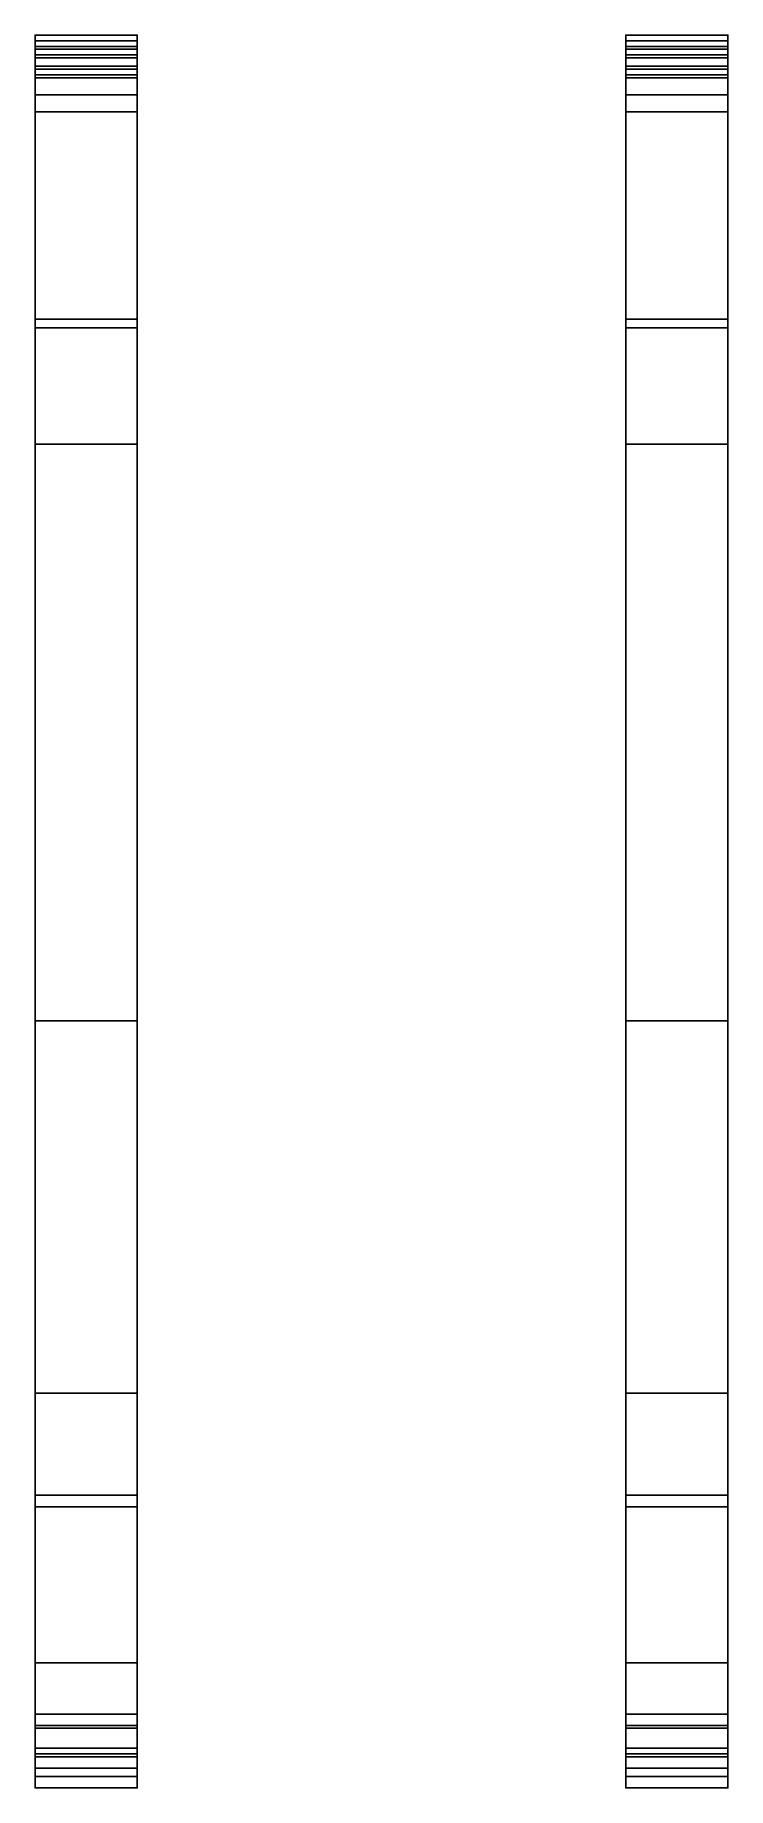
# Model space of a CAD drawing. Extents: x -1.22 to 1.22, y -3.07 to 3.1.
import ezdxf

# ---------------------------------------------------------------- set-up
doc = ezdxf.new("R2010")
doc.units = 0
doc.layers.add('TRACKS', color=3, linetype='CONTINUOUS')

msp = doc.modelspace()

# ---------------------------------------------------------------- linework, layer by layer
at = {"layer": 'TRACKS'}
for points in [[(-0.86, 3.06, 0.87), (-0.86, 3.1, 0.73), (-1.22, 3.1, 0.73), (-1.22, 3.06, 0.87)], [(-1.22, 3.06, 0.87), (-1.22, 3.1, 0.73), (-1.22, 3.05, 0.73), (-1.22, 3.02, 0.83)], [(-1.22, 3.1, 0.73), (-1.22, 3.08, 0.63), (-1.22, 3.03, 0.66), (-1.22, 3.05, 0.73)], [(-0.86, 3.1, 0.73), (-0.86, 3.08, 0.63), (-1.22, 3.08, 0.63), (-1.22, 3.1, 0.73)], [(-0.86, 3.05, 0.73), (-0.86, 3.1, 0.73), (-0.86, 3.06, 0.87), (-0.86, 3.02, 0.83)], [(-0.86, 3.03, 0.66), (-0.86, 3.08, 0.63), (-0.86, 3.1, 0.73), (-0.86, 3.05, 0.73)], [(0.86, 3.1, 0.73), (0.86, 3.08, 0.63), (0.86, 3.03, 0.66), (0.86, 3.05, 0.73)], [(1.22, 3.1, 0.73), (1.22, 3.08, 0.63), (0.86, 3.08, 0.63), (0.86, 3.1, 0.73)], [(1.22, 3.06, 0.87), (1.22, 3.1, 0.73), (0.86, 3.1, 0.73), (0.86, 3.06, 0.87)], [(0.86, 3.06, 0.87), (0.86, 3.1, 0.73), (0.86, 3.05, 0.73), (0.86, 3.02, 0.83)], [(1.22, 3.03, 0.66), (1.22, 3.08, 0.63), (1.22, 3.1, 0.73), (1.22, 3.05, 0.73)], [(1.22, 3.05, 0.73), (1.22, 3.1, 0.73), (1.22, 3.06, 0.87), (1.22, 3.02, 0.83)], [(-1.22, 3.08, 0.63), (-1.22, 3.03, 0.53), (-1.22, 2.98, 0.57), (-1.22, 3.03, 0.66)], [(-0.86, 3.08, 0.63), (-0.86, 3.03, 0.53), (-1.22, 3.03, 0.53), (-1.22, 3.08, 0.63)], [(-0.86, 2.99, 0.97), (-0.86, 3.06, 0.87), (-1.22, 3.06, 0.87), (-1.22, 2.99, 0.97)], [(-1.22, 2.99, 0.97), (-1.22, 3.06, 0.87), (-1.22, 3.02, 0.83), (-1.22, 2.96, 0.93)], [(-1.22, 3.02, 0.83), (-1.22, 3.05, 0.73), (-0.86, 3.05, 0.73), (-0.86, 3.02, 0.83)], [(-1.22, 3.05, 0.73), (-1.22, 3.03, 0.66), (-0.86, 3.03, 0.66), (-0.86, 3.05, 0.73)], [(-0.86, 3.03, 0.53), (-0.86, 2.95, 0.44), (-1.22, 2.95, 0.44), (-1.22, 3.03, 0.53)], [(-1.22, 3.03, 0.53), (-1.22, 2.95, 0.44), (-1.22, 2.89, 0.48), (-1.22, 2.98, 0.57)], [(-1.22, 3.03, 0.66), (-1.22, 2.98, 0.57), (-0.86, 2.98, 0.57), (-0.86, 3.03, 0.66)], [(-0.86, 2.98, 0.57), (-0.86, 3.03, 0.53), (-0.86, 3.08, 0.63), (-0.86, 3.03, 0.66)], [(-0.86, 3.02, 0.83), (-0.86, 3.06, 0.87), (-0.86, 2.99, 0.97), (-0.86, 2.96, 0.93)], [(-0.86, 2.89, 0.48), (-0.86, 2.95, 0.44), (-0.86, 3.03, 0.53), (-0.86, 2.98, 0.57)], [(1.22, 3.08, 0.63), (1.22, 3.03, 0.53), (0.86, 3.03, 0.53), (0.86, 3.08, 0.63)], [(0.86, 3.08, 0.63), (0.86, 3.03, 0.53), (0.86, 2.98, 0.57), (0.86, 3.03, 0.66)], [(0.86, 2.99, 0.97), (0.86, 3.06, 0.87), (0.86, 3.02, 0.83), (0.86, 2.96, 0.93)], [(1.22, 2.99, 0.97), (1.22, 3.06, 0.87), (0.86, 3.06, 0.87), (0.86, 2.99, 0.97)], [(0.86, 3.05, 0.73), (0.86, 3.03, 0.66), (1.22, 3.03, 0.66), (1.22, 3.05, 0.73)], [(0.86, 3.02, 0.83), (0.86, 3.05, 0.73), (1.22, 3.05, 0.73), (1.22, 3.02, 0.83)], [(0.86, 3.03, 0.53), (0.86, 2.95, 0.44), (0.86, 2.89, 0.48), (0.86, 2.98, 0.57)], [(1.22, 3.03, 0.53), (1.22, 2.95, 0.44), (0.86, 2.95, 0.44), (0.86, 3.03, 0.53)], [(0.86, 3.03, 0.66), (0.86, 2.98, 0.57), (1.22, 2.98, 0.57), (1.22, 3.03, 0.66)], [(1.22, 2.98, 0.57), (1.22, 3.03, 0.53), (1.22, 3.08, 0.63), (1.22, 3.03, 0.66)], [(1.22, 3.02, 0.83), (1.22, 3.06, 0.87), (1.22, 2.99, 0.97), (1.22, 2.96, 0.93)], [(1.22, 2.89, 0.48), (1.22, 2.95, 0.44), (1.22, 3.03, 0.53), (1.22, 2.98, 0.57)], [(-1.22, 2.96, 0.93), (-1.22, 3.02, 0.83), (-0.86, 3.02, 0.83), (-0.86, 2.96, 0.93)], [(-0.86, 2.83, 1.05), (-0.86, 2.99, 0.97), (-1.22, 2.99, 0.97), (-1.22, 2.83, 1.05)], [(-1.22, 2.83, 1.05), (-1.22, 2.99, 0.97), (-1.22, 2.96, 0.93), (-1.22, 2.83, 0.99)], [(-1.22, 2.98, 0.57), (-1.22, 2.89, 0.48), (-0.86, 2.89, 0.48), (-0.86, 2.98, 0.57)], [(-0.86, 2.96, 0.93), (-0.86, 2.99, 0.97), (-0.86, 2.83, 1.05), (-0.86, 2.83, 0.99)], [(0.86, 2.96, 0.93), (0.86, 3.02, 0.83), (1.22, 3.02, 0.83), (1.22, 2.96, 0.93)], [(1.22, 2.83, 1.05), (1.22, 2.99, 0.97), (0.86, 2.99, 0.97), (0.86, 2.83, 1.05)], [(0.86, 2.83, 1.05), (0.86, 2.99, 0.97), (0.86, 2.96, 0.93), (0.86, 2.83, 0.99)], [(0.86, 2.98, 0.57), (0.86, 2.89, 0.48), (1.22, 2.89, 0.48), (1.22, 2.98, 0.57)], [(1.22, 2.96, 0.93), (1.22, 2.99, 0.97), (1.22, 2.83, 1.05), (1.22, 2.83, 0.99)], [(-1.22, 2.83, 0.99), (-1.22, 2.96, 0.93), (-0.86, 2.96, 0.93), (-0.86, 2.83, 0.99)], [(-1.22, 2.95, 0.44), (-1.22, 2.1), (-1.22, 2.07, 0.05), (-1.22, 2.89, 0.48)], [(-0.86, 2.95, 0.44), (-0.86, 2.1), (-1.22, 2.1), (-1.22, 2.95, 0.44)], [(-0.86, 2.07, 0.05), (-0.86, 2.1), (-0.86, 2.95, 0.44), (-0.86, 2.89, 0.48)], [(0.86, 2.83, 0.99), (0.86, 2.96, 0.93), (1.22, 2.96, 0.93), (1.22, 2.83, 0.99)], [(0.86, 2.95, 0.44), (0.86, 2.1), (0.86, 2.07, 0.05), (0.86, 2.89, 0.48)], [(1.22, 2.95, 0.44), (1.22, 2.1), (0.86, 2.1), (0.86, 2.95, 0.44)], [(1.22, 2.07, 0.05), (1.22, 2.1), (1.22, 2.95, 0.44), (1.22, 2.89, 0.48)], [(-1.22, 2.89, 0.48), (-1.22, 2.07, 0.05), (-0.86, 2.07, 0.05), (-0.86, 2.89, 0.48)], [(0.86, 2.89, 0.48), (0.86, 2.07, 0.05), (1.22, 2.07, 0.05), (1.22, 2.89, 0.48)], [(-0.86, 1.66, 1.05), (-0.86, 2.83, 1.05), (-1.22, 2.83, 1.05), (-1.22, 1.66, 1.05)], [(-1.22, 1.66, 1.05), (-1.22, 2.83, 1.05), (-1.22, 2.83, 0.99), (-1.22, 1.66, 0.97)], [(-1.22, 1.66, 0.97), (-1.22, 2.83, 0.99), (-0.86, 2.83, 0.99), (-0.86, 1.66, 0.97)], [(-0.86, 2.83, 0.99), (-0.86, 2.83, 1.05), (-0.86, 1.66, 1.05), (-0.86, 1.66, 0.97)], [(0.86, 1.66, 1.05), (0.86, 2.83, 1.05), (0.86, 2.83, 0.99), (0.86, 1.66, 0.97)], [(1.22, 1.66, 1.05), (1.22, 2.83, 1.05), (0.86, 2.83, 1.05), (0.86, 1.66, 1.05)], [(0.86, 1.66, 0.97), (0.86, 2.83, 0.99), (1.22, 2.83, 0.99), (1.22, 1.66, 0.97)], [(1.22, 2.83, 0.99), (1.22, 2.83, 1.05), (1.22, 1.66, 1.05), (1.22, 1.66, 0.97)], [(-1.22, 2.1), (-1.22, -2.08), (-1.22, -2.04, 0.05), (-1.22, 2.07, 0.05)], [(-0.86, -2.04, 0.05), (-0.86, -2.08), (-0.86, 2.1), (-0.86, 2.07, 0.05)], [(0.86, 2.1), (0.86, -2.08), (0.86, -2.04, 0.05), (0.86, 2.07, 0.05)], [(1.22, -2.04, 0.05), (1.22, -2.08), (1.22, 2.1), (1.22, 2.07, 0.05)], [(-1.22, 2.07, 0.05), (-1.22, -2.04, 0.05), (-0.86, -2.04, 0.05), (-0.86, 2.07, 0.05)], [(0.86, 2.07, 0.05), (0.86, -2.04, 0.05), (1.22, -2.04, 0.05), (1.22, 2.07, 0.05)], [(-1.22, -0.37, 0.94), (-1.22, 1.66, 0.97), (-0.86, 1.66, 0.97), (-0.86, -0.37, 0.94)], [(-1.22, -0.37, 1.02), (-1.22, 1.66, 1.05), (-1.22, 1.66, 0.97), (-1.22, -0.37, 0.94)], [(-0.86, -0.37, 1.02), (-0.86, 1.66, 1.05), (-1.22, 1.66, 1.05), (-1.22, -0.37, 1.02)], [(-0.86, 1.66, 0.97), (-0.86, 1.66, 1.05), (-0.86, -0.37, 1.02), (-0.86, -0.37, 0.94)], [(0.86, -0.37, 1.02), (0.86, 1.66, 1.05), (0.86, 1.66, 0.97), (0.86, -0.37, 0.94)], [(1.22, -0.37, 1.02), (1.22, 1.66, 1.05), (0.86, 1.66, 1.05), (0.86, -0.37, 1.02)], [(0.86, -0.37, 0.94), (0.86, 1.66, 0.97), (1.22, 1.66, 0.97), (1.22, -0.37, 0.94)], [(1.22, 1.66, 0.97), (1.22, 1.66, 1.05), (1.22, -0.37, 1.02), (1.22, -0.37, 0.94)], [(-1.22, -1.68, 0.91), (-1.22, -0.37, 0.94), (-0.86, -0.37, 0.94), (-0.86, -1.68, 0.91)], [(-1.22, -1.68, 0.99), (-1.22, -0.37, 1.02), (-1.22, -0.37, 0.94), (-1.22, -1.68, 0.91)], [(-0.86, -1.68, 0.99), (-0.86, -0.37, 1.02), (-1.22, -0.37, 1.02), (-1.22, -1.68, 0.99)], [(-0.86, -0.37, 0.94), (-0.86, -0.37, 1.02), (-0.86, -1.68, 0.99), (-0.86, -1.68, 0.91)], [(0.86, -1.68, 0.99), (0.86, -0.37, 1.02), (0.86, -0.37, 0.94), (0.86, -1.68, 0.91)], [(0.86, -1.68, 0.91), (0.86, -0.37, 0.94), (1.22, -0.37, 0.94), (1.22, -1.68, 0.91)], [(1.22, -1.68, 0.99), (1.22, -0.37, 1.02), (0.86, -0.37, 1.02), (0.86, -1.68, 0.99)], [(1.22, -0.37, 0.94), (1.22, -0.37, 1.02), (1.22, -1.68, 0.99), (1.22, -1.68, 0.91)], [(-1.22, -2.63, 0.97), (-1.22, -1.68, 0.99), (-1.22, -1.68, 0.91), (-1.22, -2.63, 0.89)], [(-1.22, -2.63, 0.89), (-1.22, -1.68, 0.91), (-0.86, -1.68, 0.91), (-0.86, -2.63, 0.89)], [(-0.86, -2.63, 0.97), (-0.86, -1.68, 0.99), (-1.22, -1.68, 0.99), (-1.22, -2.63, 0.97)], [(-0.86, -1.68, 0.91), (-0.86, -1.68, 0.99), (-0.86, -2.63, 0.97), (-0.86, -2.63, 0.89)], [(0.86, -2.63, 0.97), (0.86, -1.68, 0.99), (0.86, -1.68, 0.91), (0.86, -2.63, 0.89)], [(1.22, -2.63, 0.97), (1.22, -1.68, 0.99), (0.86, -1.68, 0.99), (0.86, -2.63, 0.97)], [(0.86, -2.63, 0.89), (0.86, -1.68, 0.91), (1.22, -1.68, 0.91), (1.22, -2.63, 0.89)], [(1.22, -1.68, 0.91), (1.22, -1.68, 0.99), (1.22, -2.63, 0.97), (1.22, -2.63, 0.89)], [(-1.22, -2.04, 0.05), (-1.22, -2.85, 0.38), (-0.86, -2.85, 0.38), (-0.86, -2.04, 0.05)], [(-1.22, -2.08), (-1.22, -2.93, 0.35), (-1.22, -2.85, 0.38), (-1.22, -2.04, 0.05)], [(-0.86, -2.08), (-0.86, -2.93, 0.35), (-1.22, -2.93, 0.35), (-1.22, -2.08)], [(-0.86, -2.85, 0.38), (-0.86, -2.93, 0.35), (-0.86, -2.08), (-0.86, -2.04, 0.05)], [(0.86, -2.08), (0.86, -2.93, 0.35), (0.86, -2.85, 0.38), (0.86, -2.04, 0.05)], [(0.86, -2.04, 0.05), (0.86, -2.85, 0.38), (1.22, -2.85, 0.38), (1.22, -2.04, 0.05)], [(1.22, -2.08), (1.22, -2.93, 0.35), (0.86, -2.93, 0.35), (0.86, -2.08)], [(1.22, -2.85, 0.38), (1.22, -2.93, 0.35), (1.22, -2.08), (1.22, -2.04, 0.05)], [(-1.22, -2.86, 0.93), (-1.22, -2.63, 0.97), (-1.22, -2.63, 0.89), (-1.22, -2.81, 0.87)], [(-1.22, -2.81, 0.87), (-1.22, -2.63, 0.89), (-0.86, -2.63, 0.89), (-0.86, -2.81, 0.87)], [(-0.86, -2.86, 0.93), (-0.86, -2.63, 0.97), (-1.22, -2.63, 0.97), (-1.22, -2.86, 0.93)], [(-0.86, -2.63, 0.89), (-0.86, -2.63, 0.97), (-0.86, -2.86, 0.93), (-0.86, -2.81, 0.87)], [(0.86, -2.86, 0.93), (0.86, -2.63, 0.97), (0.86, -2.63, 0.89), (0.86, -2.81, 0.87)], [(1.22, -2.86, 0.93), (1.22, -2.63, 0.97), (0.86, -2.63, 0.97), (0.86, -2.86, 0.93)], [(0.86, -2.81, 0.87), (0.86, -2.63, 0.89), (1.22, -2.63, 0.89), (1.22, -2.81, 0.87)], [(1.22, -2.63, 0.89), (1.22, -2.63, 0.97), (1.22, -2.86, 0.93), (1.22, -2.81, 0.87)], [(-1.22, -3, 0.83), (-1.22, -2.86, 0.93), (-1.22, -2.81, 0.87), (-1.22, -2.95, 0.77)], [(-1.22, -2.95, 0.77), (-1.22, -2.81, 0.87), (-0.86, -2.81, 0.87), (-0.86, -2.95, 0.77)], [(-0.86, -2.81, 0.87), (-0.86, -2.86, 0.93), (-0.86, -3, 0.83), (-0.86, -2.95, 0.77)], [(0.86, -3, 0.83), (0.86, -2.86, 0.93), (0.86, -2.81, 0.87), (0.86, -2.95, 0.77)], [(0.86, -2.95, 0.77), (0.86, -2.81, 0.87), (1.22, -2.81, 0.87), (1.22, -2.95, 0.77)], [(1.22, -2.81, 0.87), (1.22, -2.86, 0.93), (1.22, -3, 0.83), (1.22, -2.95, 0.77)], [(-1.22, -2.85, 0.38), (-1.22, -2.96, 0.48), (-0.86, -2.96, 0.48), (-0.86, -2.85, 0.38)], [(-1.22, -2.93, 0.35), (-1.22, -3.03, 0.46), (-1.22, -2.96, 0.48), (-1.22, -2.85, 0.38)], [(-0.86, -3, 0.83), (-0.86, -2.86, 0.93), (-1.22, -2.86, 0.93), (-1.22, -3, 0.83)], [(-0.86, -2.96, 0.48), (-0.86, -3.03, 0.46), (-0.86, -2.93, 0.35), (-0.86, -2.85, 0.38)], [(0.86, -2.93, 0.35), (0.86, -3.03, 0.46), (0.86, -2.96, 0.48), (0.86, -2.85, 0.38)], [(0.86, -2.85, 0.38), (0.86, -2.96, 0.48), (1.22, -2.96, 0.48), (1.22, -2.85, 0.38)], [(1.22, -3, 0.83), (1.22, -2.86, 0.93), (0.86, -2.86, 0.93), (0.86, -3, 0.83)], [(1.22, -2.96, 0.48), (1.22, -3.03, 0.46), (1.22, -2.93, 0.35), (1.22, -2.85, 0.38)], [(-0.86, -2.93, 0.35), (-0.86, -3.03, 0.46), (-1.22, -3.03, 0.46), (-1.22, -2.93, 0.35)], [(-1.22, -3.07, 0.69), (-1.22, -3, 0.83), (-1.22, -2.95, 0.77), (-1.22, -3, 0.67)], [(-1.22, -3, 0.67), (-1.22, -2.95, 0.77), (-0.86, -2.95, 0.77), (-0.86, -3, 0.67)], [(-1.22, -3.03, 0.46), (-1.22, -3.07, 0.57), (-1.22, -3, 0.57), (-1.22, -2.96, 0.48)], [(-1.22, -2.96, 0.48), (-1.22, -3, 0.57), (-0.86, -3, 0.57), (-0.86, -2.96, 0.48)], [(-0.86, -2.95, 0.77), (-0.86, -3, 0.83), (-0.86, -3.07, 0.69), (-0.86, -3, 0.67)], [(-0.86, -3, 0.57), (-0.86, -3.07, 0.57), (-0.86, -3.03, 0.46), (-0.86, -2.96, 0.48)], [(1.22, -2.93, 0.35), (1.22, -3.03, 0.46), (0.86, -3.03, 0.46), (0.86, -2.93, 0.35)], [(0.86, -3.07, 0.69), (0.86, -3, 0.83), (0.86, -2.95, 0.77), (0.86, -3, 0.67)], [(0.86, -3, 0.67), (0.86, -2.95, 0.77), (1.22, -2.95, 0.77), (1.22, -3, 0.67)], [(0.86, -3.03, 0.46), (0.86, -3.07, 0.57), (0.86, -3, 0.57), (0.86, -2.96, 0.48)], [(0.86, -2.96, 0.48), (0.86, -3, 0.57), (1.22, -3, 0.57), (1.22, -2.96, 0.48)], [(1.22, -2.95, 0.77), (1.22, -3, 0.83), (1.22, -3.07, 0.69), (1.22, -3, 0.67)], [(1.22, -3, 0.57), (1.22, -3.07, 0.57), (1.22, -3.03, 0.46), (1.22, -2.96, 0.48)], [(-0.86, -3.07, 0.69), (-0.86, -3, 0.83), (-1.22, -3, 0.83), (-1.22, -3.07, 0.69)], [(-1.22, -3.07, 0.57), (-1.22, -3.07, 0.69), (-1.22, -3, 0.67), (-1.22, -3, 0.57)], [(-1.22, -3, 0.57), (-1.22, -3, 0.67), (-0.86, -3, 0.67), (-0.86, -3, 0.57)], [(-0.86, -3, 0.67), (-0.86, -3.07, 0.69), (-0.86, -3.07, 0.57), (-0.86, -3, 0.57)], [(0.86, -3.07, 0.57), (0.86, -3.07, 0.69), (0.86, -3, 0.67), (0.86, -3, 0.57)], [(0.86, -3, 0.57), (0.86, -3, 0.67), (1.22, -3, 0.67), (1.22, -3, 0.57)], [(1.22, -3.07, 0.69), (1.22, -3, 0.83), (0.86, -3, 0.83), (0.86, -3.07, 0.69)], [(1.22, -3, 0.67), (1.22, -3.07, 0.69), (1.22, -3.07, 0.57), (1.22, -3, 0.57)], [(-0.86, -3.03, 0.46), (-0.86, -3.07, 0.57), (-1.22, -3.07, 0.57), (-1.22, -3.03, 0.46)], [(-0.86, -3.07, 0.57), (-0.86, -3.07, 0.69), (-1.22, -3.07, 0.69), (-1.22, -3.07, 0.57)], [(1.22, -3.03, 0.46), (1.22, -3.07, 0.57), (0.86, -3.07, 0.57), (0.86, -3.03, 0.46)], [(1.22, -3.07, 0.57), (1.22, -3.07, 0.69), (0.86, -3.07, 0.69), (0.86, -3.07, 0.57)]]:
    msp.add_3dface(points, dxfattribs=at)

doc.saveas('drawing.dxf')
